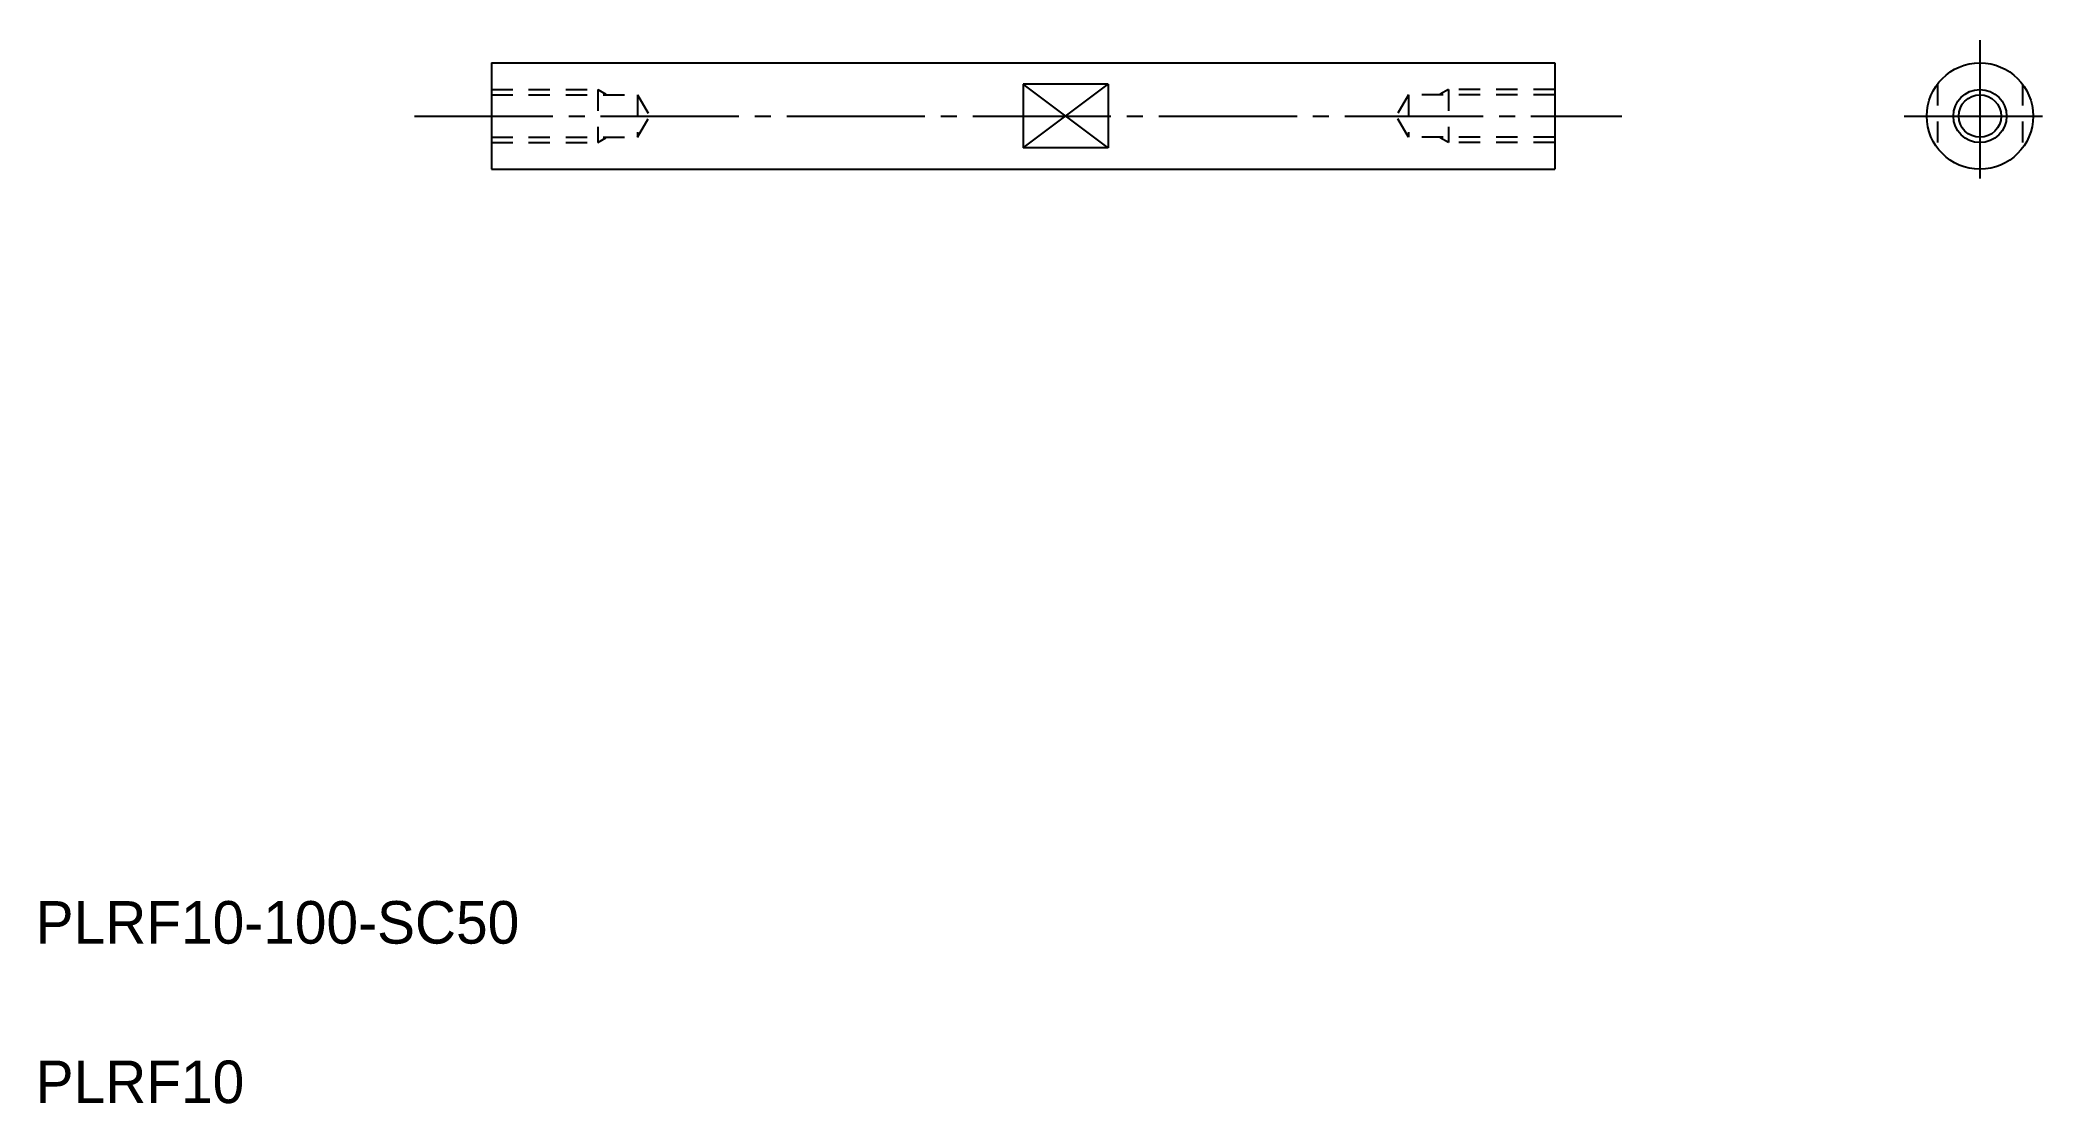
# Model space of a CAD drawing. Extents: x 10 to 200, y 10 to 110.
import ezdxf

# ---------------------------------------------------------------- set-up
doc = ezdxf.new("R2010")
doc.units = 0
doc.linetypes.add('CENTER', pattern=[17.5, 13, -1.5, 1.5, -1.5])
doc.linetypes.add('DASHED', pattern=[3.5, 2, -1.5])
doc.layers.get('0').update_dxf_attribs({"linetype": 'CONTINUOUS'})
doc.layers.add('CENTER', color=1, linetype='CENTER')
doc.styles.get("Standard").update_dxf_attribs({"font": 'txt', "height": 3.2})

msp = doc.modelspace()

# ---------------------------------------------------------------- linework, layer by layer
at = {"color": 7, "linetype": 'CONTINUOUS'}
for p, q in [((52.87, 107.84), (152.87, 107.84)), ((52.87, 107.84), (52.87, 97.84)), ((152.87, 107.84), (152.87, 97.84)), ((102.87, 105.84), (102.87, 99.84)), ((110.87, 105.84), (102.87, 105.84)), ((110.87, 105.84), (110.87, 99.84)), ((110.87, 99.84), (102.87, 99.84)), ((52.87, 97.84), (152.87, 97.84))]:
    msp.add_line(p, q, dxfattribs=at)
at = {"color": 3, "linetype": 'DASHED'}
for p, q in [((52.87, 105.34), (62.87, 105.34)), ((52.87, 104.84), (66.62, 104.84)), ((62.87, 105.34), (62.87, 100.34)), ((62.87, 105.34), (63.63, 104.91)), ((66.62, 104.84), (66.62, 100.84)), ((66.62, 104.84), (67.78, 102.84)), ((139.12, 104.84), (137.97, 102.84)), ((139.12, 104.84), (139.12, 100.84)), ((152.87, 104.84), (139.12, 104.84)), ((142.87, 105.34), (142.11, 104.91)), ((142.87, 105.34), (142.87, 100.34)), ((152.87, 105.34), (142.87, 105.34)), ((188.87, 105.84), (188.87, 99.84)), ((196.87, 105.84), (196.87, 99.84)), ((66.62, 100.84), (67.78, 102.84)), ((139.12, 100.84), (137.97, 102.84)), ((52.87, 100.84), (66.62, 100.84)), ((62.87, 100.34), (63.63, 100.78)), ((152.87, 100.84), (139.12, 100.84)), ((142.87, 100.34), (142.11, 100.78)), ((52.87, 100.34), (62.87, 100.34)), ((152.87, 100.34), (142.87, 100.34))]:
    msp.add_line(p, q, dxfattribs=at)
at = {"color": 3, "linetype": 'CONTINUOUS'}
for p, q in [((102.87, 99.84), (110.87, 105.84)), ((110.87, 99.84), (102.87, 105.84))]:
    msp.add_line(p, q, dxfattribs=at)
at = {"color": 7, "linetype": 'CONTINUOUS'}
for radius in [5, 2]:
    msp.add_circle((192.87, 102.84), radius, dxfattribs=at)
at = {"color": 3, "linetype": 'CONTINUOUS'}
msp.add_circle((192.87, 102.84), 2.5, dxfattribs=at)
at = {"layer": 'CENTER', "color": 1, "linetype": 'CENTER'}
for p, q in [((192.87, 109.97), (192.87, 95.72)), ((45.64, 102.84), (159.2, 102.84)), ((185.75, 102.84), (199.99, 102.84))]:
    msp.add_line(p, q, dxfattribs=at)

# ---------------------------------------------------------------- texts
at = {"color": 7, "linetype": 'CONTINUOUS'}
for s, p in [('PLRF10-100-SC50', (10, 25)), ('PLRF10', (10, 10))]:
    msp.add_text(s, height=4, dxfattribs=at).set_placement(p)

doc.saveas('drawing.dxf')
